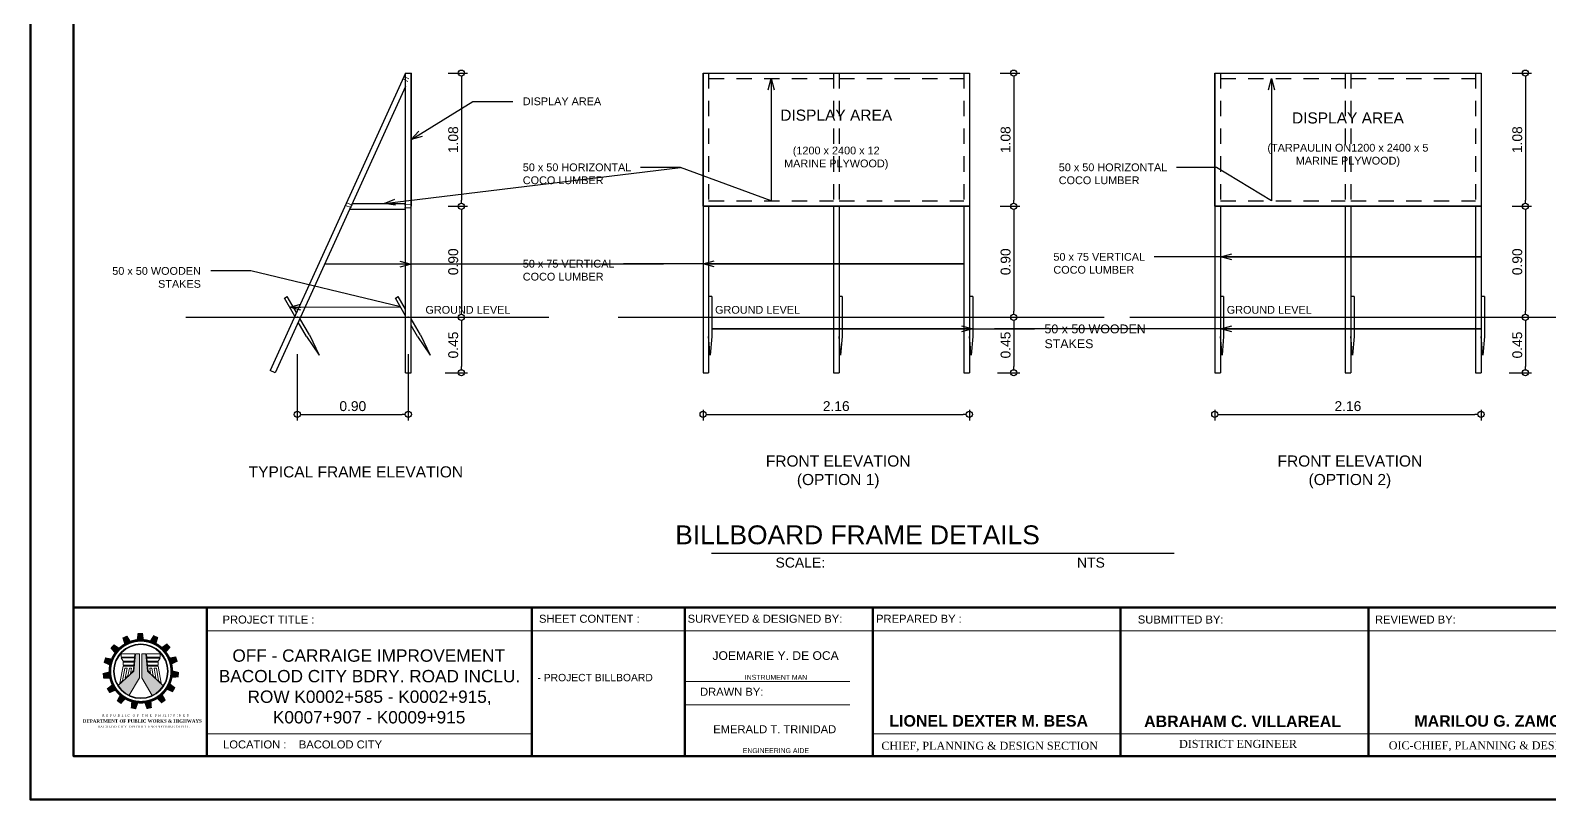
# Model space of a CAD drawing. Header units: metres. Extents: x -460 to 31334, y -1777 to 24987.
# Drawn here: x -10.59 to 1.73, y -136.57 to -130.33 of the extents above; entities that cross this region are included whole.
import ezdxf
from ezdxf import colors
from ezdxf.entities.mleader import LeaderData, LeaderLine
from ezdxf.math import Vec2, Vec3

# ---------------------------------------------------------------- set-up
doc = ezdxf.new("R2010")
doc.units = ezdxf.units.M
doc.header["$MEASUREMENT"] = 0
doc.linetypes.add('HIDDEN2', pattern=[0.1875, 0.125, -0.0625])
doc.layers.get('Defpoints').update_dxf_attribs({"color": 2})
for name, color, linetype, lineweight in [('00', 7, 'Continuous', 9), ('border', 130, 'Continuous', 100), ('lines', 8, 'Continuous', 13)]:
    doc.layers.add(name, color=color, linetype=linetype, lineweight=lineweight)
doc.styles.add('20', font='arial.ttf', dxfattribs={"height": 0.06})
doc.styles.add('BOLD', font='ARLRDBD.TTF')
doc.styles.add('ROMAN', font='times.ttf')
doc.styles.add('SIMPLEX', font='simplex.shx')
doc.styles.get("Standard").update_dxf_attribs({"font": 'arial.ttf'})
doc.dimstyles.new('50c', dxfattribs={"dimtxt": 0.125, "dimasz": 0.12, "dimexe": 0.05, "dimexo": 0.3, "dimgap": 0.025, "dimtad": 1, "dimzin": 0, "dimdsep": 46, "dimtxsty": 'Standard', "dimblk": 'DOTBLANK', "dimcen": 0.09, "dimclrd": 256, "dimclre": 256, "dimclrt": 7, "dimadec": 0, "dimazin": 0, "dimtfac": 1, "dimtix": 1, "dimtofl": 0, "dimtmove": 0, "dimatfit": 3, "dimfxl": 1, "dimtolj": 1, "dimtzin": 0, "dimarcsym": 0})

# ---------------------------------------------------------------- blocks, each defined once
blk = doc.blocks.new('_DotBlank')
at = {"color": 0, "linetype": 'ByBlock', "lineweight": -2}
blk.add_line((-0.5, 0), (-1, 0), dxfattribs=at)
blk.add_circle((0, 0), 0.5, dxfattribs=at)
blk = doc.blocks.new('*D65')
at = {"lineweight": -2, "transparency": 16777216}
for p, q in [((-8.429, -132.957), (-8.429, -133.494)), ((-7.529, -132.957), (-7.529, -133.494)), ((-8.379, -133.444), (-7.579, -133.444))]:
    blk.add_line(p, q, dxfattribs=at)
at = {"layer": 'Defpoints', "color": 0, "transparency": 16777216}
for p in [(-8.429, -132.657), (-7.529, -132.657), (-7.529, -133.444)]:
    blk.add_point(p, dxfattribs=at)
at = {"lineweight": -2, "transparency": 16777216, "xscale": 0.05, "yscale": 0.05, "zscale": 0.05, "rotation": 180}
blk.add_blockref('_DotBlank', (-8.429, -133.444), dxfattribs=at)
at = {"lineweight": -2, "transparency": 16777216, "xscale": 0.05, "yscale": 0.05, "zscale": 0.05}
blk.add_blockref('_DotBlank', (-7.529, -133.444), dxfattribs=at)
at = {"color": 7, "transparency": 16777216, "insert": (-7.979, -133.378), "char_height": 0.08, "attachment_point": 5}
blk.add_mtext('\\A1;0.90', dxfattribs=at)
blk = doc.blocks.new('*D66')
at = {"lineweight": -2, "transparency": 16777216}
for p, q in [((-7.206, -130.677), (-7.048, -130.677)), ((-7.098, -130.727), (-7.098, -131.707)), ((-7.206, -131.757), (-7.048, -131.757))]:
    blk.add_line(p, q, dxfattribs=at)
at = {"layer": 'Defpoints', "color": 0, "transparency": 16777216}
for p in [(-7.506, -130.677), (-7.506, -131.757), (-7.098, -131.757)]:
    blk.add_point(p, dxfattribs=at)
at = {"lineweight": -2, "transparency": 16777216, "xscale": 0.05, "yscale": 0.05, "zscale": 0.05}
for p, rotation in [((-7.098, -130.677), 90), ((-7.098, -131.757), 270)]:
    blk.add_blockref('_DotBlank', p, dxfattribs=dict(at, rotation=rotation))
at = {"color": 7, "transparency": 16777216, "insert": (-7.164, -131.217), "char_height": 0.08, "attachment_point": 5, "rotation": 90}
blk.add_mtext('\\A1;1.08', dxfattribs=at)
blk = doc.blocks.new('*D67')
at = {"lineweight": -2, "transparency": 16777216}
for p, q in [((-7.206, -131.757), (-7.048, -131.757)), ((-7.098, -131.807), (-7.098, -132.607)), ((-7.229, -132.657), (-7.048, -132.657))]:
    blk.add_line(p, q, dxfattribs=at)
at = {"layer": 'Defpoints', "color": 0, "transparency": 16777216}
for p in [(-7.506, -131.757), (-7.529, -132.657), (-7.098, -132.657)]:
    blk.add_point(p, dxfattribs=at)
at = {"lineweight": -2, "transparency": 16777216, "xscale": 0.05, "yscale": 0.05, "zscale": 0.05}
for p, rotation in [((-7.098, -131.757), 90), ((-7.098, -132.657), 270)]:
    blk.add_blockref('_DotBlank', p, dxfattribs=dict(at, rotation=rotation))
at = {"color": 7, "transparency": 16777216, "insert": (-7.164, -132.207), "char_height": 0.08, "attachment_point": 5, "rotation": 90}
blk.add_mtext('\\A1;0.90', dxfattribs=at)
blk = doc.blocks.new('*D68')
at = {"lineweight": -2, "transparency": 16777216}
for p, q in [((-7.229, -132.657), (-7.048, -132.657)), ((-7.098, -132.707), (-7.098, -133.057)), ((-7.229, -133.107), (-7.048, -133.107))]:
    blk.add_line(p, q, dxfattribs=at)
at = {"layer": 'Defpoints', "color": 0, "transparency": 16777216}
for p in [(-7.529, -132.657), (-7.529, -133.107), (-7.098, -133.107)]:
    blk.add_point(p, dxfattribs=at)
at = {"lineweight": -2, "transparency": 16777216, "xscale": 0.05, "yscale": 0.05, "zscale": 0.05}
for p, rotation in [((-7.098, -132.657), 90), ((-7.098, -133.107), 270)]:
    blk.add_blockref('_DotBlank', p, dxfattribs=dict(at, rotation=rotation))
at = {"color": 7, "transparency": 16777216, "insert": (-7.164, -132.882), "char_height": 0.08, "attachment_point": 5, "rotation": 90}
blk.add_mtext('\\A1;0.45', dxfattribs=at)
blk = doc.blocks.new('_Open30')
at = {"color": 0, "linetype": 'ByBlock', "lineweight": -2}
for p, q in [((-1, 0.27), (0, 0)), ((0, 0), (-1, -0.27)), ((0, 0), (-1, 0))]:
    blk.add_line(p, q, dxfattribs=at)
blk = doc.blocks.new('*D69')
at = {"lineweight": -2, "transparency": 16777216}
for p, q in [((-5.137, -133.407), (-5.137, -133.494)), ((-5.087, -133.444), (-3.027, -133.444)), ((-2.977, -133.407), (-2.977, -133.494))]:
    blk.add_line(p, q, dxfattribs=at)
at = {"layer": 'Defpoints', "color": 0, "transparency": 16777216}
for p in [(-5.137, -133.107), (-2.977, -133.107), (-2.977, -133.444)]:
    blk.add_point(p, dxfattribs=at)
at = {"lineweight": -2, "transparency": 16777216, "xscale": 0.05, "yscale": 0.05, "zscale": 0.05, "rotation": 180}
blk.add_blockref('_DotBlank', (-5.137, -133.444), dxfattribs=at)
at = {"lineweight": -2, "transparency": 16777216, "xscale": 0.05, "yscale": 0.05, "zscale": 0.05}
blk.add_blockref('_DotBlank', (-2.977, -133.444), dxfattribs=at)
at = {"color": 7, "transparency": 16777216, "insert": (-4.057, -133.378), "char_height": 0.08, "attachment_point": 5}
blk.add_mtext('\\A1;2.16', dxfattribs=at)
blk = doc.blocks.new('*D59')
at = {"lineweight": -2, "transparency": 16777216}
for p, q in [((-2.726, -130.677), (-2.567, -130.677)), ((-2.617, -130.727), (-2.617, -131.707)), ((-2.726, -131.757), (-2.567, -131.757))]:
    blk.add_line(p, q, dxfattribs=at)
at = {"layer": 'Defpoints', "color": 0, "transparency": 16777216}
for p in [(-3.026, -130.677), (-3.026, -131.757), (-2.617, -131.757)]:
    blk.add_point(p, dxfattribs=at)
at = {"lineweight": -2, "transparency": 16777216, "xscale": 0.05, "yscale": 0.05, "zscale": 0.05}
for p, rotation in [((-2.617, -130.677), 90), ((-2.617, -131.757), 270)]:
    blk.add_blockref('_DotBlank', p, dxfattribs=dict(at, rotation=rotation))
at = {"color": 7, "transparency": 16777216, "insert": (-2.683, -131.217), "char_height": 0.08, "attachment_point": 5, "rotation": 90}
blk.add_mtext('\\A1;1.08', dxfattribs=at)
blk = doc.blocks.new('*D60')
at = {"lineweight": -2, "transparency": 16777216}
for p, q in [((-2.726, -131.757), (-2.567, -131.757)), ((-2.617, -131.807), (-2.617, -132.607)), ((-2.748, -132.657), (-2.567, -132.657))]:
    blk.add_line(p, q, dxfattribs=at)
at = {"layer": 'Defpoints', "color": 0, "transparency": 16777216}
for p in [(-3.026, -131.757), (-3.048, -132.657), (-2.617, -132.657)]:
    blk.add_point(p, dxfattribs=at)
at = {"lineweight": -2, "transparency": 16777216, "xscale": 0.05, "yscale": 0.05, "zscale": 0.05}
for p, rotation in [((-2.617, -131.757), 90), ((-2.617, -132.657), 270)]:
    blk.add_blockref('_DotBlank', p, dxfattribs=dict(at, rotation=rotation))
at = {"color": 7, "transparency": 16777216, "insert": (-2.683, -132.207), "char_height": 0.08, "attachment_point": 5, "rotation": 90}
blk.add_mtext('\\A1;0.90', dxfattribs=at)
blk = doc.blocks.new('*D61')
at = {"lineweight": -2, "transparency": 16777216}
for p, q in [((-2.748, -132.657), (-2.567, -132.657)), ((-2.617, -132.707), (-2.617, -133.057)), ((-2.748, -133.107), (-2.567, -133.107))]:
    blk.add_line(p, q, dxfattribs=at)
at = {"layer": 'Defpoints', "color": 0, "transparency": 16777216}
for p in [(-3.048, -132.657), (-3.048, -133.107), (-2.617, -133.107)]:
    blk.add_point(p, dxfattribs=at)
at = {"lineweight": -2, "transparency": 16777216, "xscale": 0.05, "yscale": 0.05, "zscale": 0.05}
for p, rotation in [((-2.617, -132.657), 90), ((-2.617, -133.107), 270)]:
    blk.add_blockref('_DotBlank', p, dxfattribs=dict(at, rotation=rotation))
at = {"color": 7, "transparency": 16777216, "insert": (-2.683, -132.882), "char_height": 0.08, "attachment_point": 5, "rotation": 90}
blk.add_mtext('\\A1;0.45', dxfattribs=at)
blk = doc.blocks.new('*D70')
at = {"lineweight": -2, "transparency": 16777216}
for p, q in [((-0.986, -133.407), (-0.986, -133.494)), ((-0.936, -133.444), (1.124, -133.444)), ((1.174, -133.407), (1.174, -133.494))]:
    blk.add_line(p, q, dxfattribs=at)
at = {"layer": 'Defpoints', "color": 0, "transparency": 16777216}
for p in [(-0.986, -133.107), (1.174, -133.107), (1.174, -133.444)]:
    blk.add_point(p, dxfattribs=at)
at = {"lineweight": -2, "transparency": 16777216, "xscale": 0.05, "yscale": 0.05, "zscale": 0.05, "rotation": 180}
blk.add_blockref('_DotBlank', (-0.986, -133.444), dxfattribs=at)
at = {"lineweight": -2, "transparency": 16777216, "xscale": 0.05, "yscale": 0.05, "zscale": 0.05}
blk.add_blockref('_DotBlank', (1.174, -133.444), dxfattribs=at)
at = {"color": 7, "transparency": 16777216, "insert": (0.094, -133.378), "char_height": 0.08, "attachment_point": 5}
blk.add_mtext('\\A1;2.16', dxfattribs=at)
blk = doc.blocks.new('*D62')
at = {"lineweight": -2, "transparency": 16777216}
for p, q in [((1.426, -130.677), (1.584, -130.677)), ((1.534, -130.727), (1.534, -131.707)), ((1.426, -131.757), (1.584, -131.757))]:
    blk.add_line(p, q, dxfattribs=at)
at = {"layer": 'Defpoints', "color": 0, "transparency": 16777216}
for p in [(1.126, -130.677), (1.126, -131.757), (1.534, -131.757)]:
    blk.add_point(p, dxfattribs=at)
at = {"lineweight": -2, "transparency": 16777216, "xscale": 0.05, "yscale": 0.05, "zscale": 0.05}
for p, rotation in [((1.534, -130.677), 90), ((1.534, -131.757), 270)]:
    blk.add_blockref('_DotBlank', p, dxfattribs=dict(at, rotation=rotation))
at = {"color": 7, "transparency": 16777216, "insert": (1.468, -131.217), "char_height": 0.08, "attachment_point": 5, "rotation": 90}
blk.add_mtext('\\A1;1.08', dxfattribs=at)
blk = doc.blocks.new('*D63')
at = {"lineweight": -2, "transparency": 16777216}
for p, q in [((1.426, -131.757), (1.584, -131.757)), ((1.534, -131.807), (1.534, -132.607)), ((1.403, -132.657), (1.584, -132.657))]:
    blk.add_line(p, q, dxfattribs=at)
at = {"layer": 'Defpoints', "color": 0, "transparency": 16777216}
for p in [(1.126, -131.757), (1.103, -132.657), (1.534, -132.657)]:
    blk.add_point(p, dxfattribs=at)
at = {"lineweight": -2, "transparency": 16777216, "xscale": 0.05, "yscale": 0.05, "zscale": 0.05}
for p, rotation in [((1.534, -131.757), 90), ((1.534, -132.657), 270)]:
    blk.add_blockref('_DotBlank', p, dxfattribs=dict(at, rotation=rotation))
at = {"color": 7, "transparency": 16777216, "insert": (1.468, -132.207), "char_height": 0.08, "attachment_point": 5, "rotation": 90}
blk.add_mtext('\\A1;0.90', dxfattribs=at)
blk = doc.blocks.new('*D64')
at = {"lineweight": -2, "transparency": 16777216}
for p, q in [((1.403, -132.657), (1.584, -132.657)), ((1.534, -132.707), (1.534, -133.057)), ((1.403, -133.107), (1.584, -133.107))]:
    blk.add_line(p, q, dxfattribs=at)
at = {"layer": 'Defpoints', "color": 0, "transparency": 16777216}
for p in [(1.103, -132.657), (1.103, -133.107), (1.534, -133.107)]:
    blk.add_point(p, dxfattribs=at)
at = {"lineweight": -2, "transparency": 16777216, "xscale": 0.05, "yscale": 0.05, "zscale": 0.05}
for p, rotation in [((1.534, -132.657), 90), ((1.534, -133.107), 270)]:
    blk.add_blockref('_DotBlank', p, dxfattribs=dict(at, rotation=rotation))
at = {"color": 7, "transparency": 16777216, "insert": (1.468, -132.882), "char_height": 0.08, "attachment_point": 5, "rotation": 90}
blk.add_mtext('\\A1;0.45', dxfattribs=at)

msp = doc.modelspace()

# ---------------------------------------------------------------- hatches: boundary and pattern name
at = {"layer": 'border', "lineweight": 0}
h = msp.add_hatch(color=5, dxfattribs=at)
edge = h.paths.add_edge_path(flags=17)
edge.add_arc((-9.69874, -135.52758), 0.21626, 0, 360)
edge = h.paths.add_edge_path()
edge.add_arc((-9.69874, -135.52758), 0.222, 0, 360)
at = {"layer": 'lines', "lineweight": 0}
h = msp.add_hatch(color=20, dxfattribs=at)
h.dxf.hatch_style = 1
h.paths.add_polyline_path([(-9.70931, -135.57999), (-9.70923, -135.38622), (-9.7415, -135.38621), (-9.75512, -135.52755), (-9.88153, -135.64314, 0.13786732), (-9.79455, -135.72145)])
h.paths.add_polyline_path([(-9.60535, -135.72263, 0.13846531), (-9.51713, -135.64498), (-9.64526, -135.5276), (-9.65876, -135.38625), (-9.69103, -135.38623), (-9.69111, -135.58)])

# ---------------------------------------------------------------- linework, layer by layer
for p, q in [((-7.5513, -130.67658), (-8.64958, -133.08793)), ((-7.5513, -133.10658), (-7.5513, -130.67658)), ((-7.5513, -130.67658), (-7.5063, -130.67658)), ((-7.5063, -133.10658), (-7.5063, -130.67658)), ((-7.5063, -131.75658), (-7.5063, -130.67658)), ((-7.5063, -130.67658), (-7.5036, -130.67658)), ((-5.13712, -130.67658), (-2.97712, -130.67658)), ((-5.13712, -130.67658), (-5.13712, -133.10658)), ((-2.97712, -130.67658), (-2.97712, -133.10658)), ((-0.98599, -130.67658), (1.17401, -130.67658)), ((-0.98599, -130.67658), (-0.98599, -133.10658)), ((1.17401, -130.67658), (1.17401, -133.10658)), ((-7.5513, -130.78514), (-8.60862, -133.10658)), ((-7.9835, -131.73408), (-7.5513, -131.73408)), ((-8.004, -131.77908), (-7.5513, -131.77908)), ((-7.5063, -131.75658), (-7.5036, -131.75658)), ((-5.13712, -131.75658), (-2.97712, -131.75658)), ((-5.09212, -131.75658), (-5.09212, -133.10658)), ((-4.07962, -131.75658), (-4.07962, -133.10658)), ((-4.03462, -131.75658), (-4.03462, -133.10658)), ((-3.02212, -131.75658), (-3.02212, -133.10658)), ((-0.98599, -131.75658), (1.17401, -131.75658)), ((-0.94099, -131.75658), (-0.94099, -133.10658)), ((0.07151, -131.75658), (0.07151, -133.10658)), ((0.11651, -131.75658), (0.11651, -133.10658)), ((1.12901, -131.75658), (1.12901, -133.10658)), ((-8.53366, -132.50196), (-8.51027, -132.48846)), ((-8.43552, -132.61795), (-8.51027, -132.48846)), ((-7.63366, -132.50196), (-7.61027, -132.48846)), ((-7.5513, -132.59061), (-7.61027, -132.48846)), ((-5.09212, -132.48846), (-5.09212, -132.81373)), ((-5.06512, -132.48846), (-5.09212, -132.48846)), ((-5.06512, -132.48846), (-5.06512, -132.81373)), ((-4.03462, -132.48846), (-4.03462, -132.81373)), ((-4.00762, -132.48846), (-4.03462, -132.48846)), ((-4.00762, -132.48846), (-4.00762, -132.81373)), ((-2.97712, -132.48846), (-2.97712, -132.81373)), ((-2.95012, -132.48846), (-2.97712, -132.48846)), ((-2.95012, -132.48846), (-2.95012, -132.81373)), ((-0.94099, -132.48846), (-0.94099, -132.81373)), ((-0.91399, -132.48846), (-0.94099, -132.48846)), ((-0.91399, -132.48846), (-0.91399, -132.81373)), ((0.11651, -132.48846), (0.11651, -132.81373)), ((0.14351, -132.48846), (0.11651, -132.48846)), ((0.14351, -132.48846), (0.14351, -132.81373)), ((1.17401, -132.48846), (1.17401, -132.81373)), ((1.20101, -132.48846), (1.17401, -132.48846)), ((1.20101, -132.48846), (1.20101, -132.81373)), ((-8.44927, -132.64813), (-8.53366, -132.50196)), ((-7.5513, -132.64461), (-7.63366, -132.50196)), ((-8.35366, -132.81373), (-8.42163, -132.69601)), ((-8.33027, -132.80023), (-8.40788, -132.66582)), ((-7.43027, -132.80023), (-7.5063, -132.66855)), ((-7.45366, -132.81373), (-7.5063, -132.72255)), ((-8.35366, -132.81373), (-8.25197, -132.96287)), ((-8.33027, -132.80023), (-8.25197, -132.96287)), ((-7.45366, -132.81373), (-7.35197, -132.96287)), ((-7.43027, -132.80023), (-7.35197, -132.96287)), ((-5.07862, -132.96287), (-5.09212, -132.81373)), ((-5.06512, -132.81373), (-5.07862, -132.96287)), ((-4.02112, -132.96287), (-4.03462, -132.81373)), ((-4.00762, -132.81373), (-4.02112, -132.96287)), ((-2.96362, -132.96287), (-2.97712, -132.81373)), ((-2.95012, -132.81373), (-2.96362, -132.96287)), ((-0.92749, -132.96287), (-0.94099, -132.81373)), ((-0.91399, -132.81373), (-0.92749, -132.96287)), ((0.13001, -132.96287), (0.11651, -132.81373)), ((0.14351, -132.81373), (0.13001, -132.96287)), ((1.18751, -132.96287), (1.17401, -132.81373)), ((1.20101, -132.81373), (1.18751, -132.96287)), ((-8.60862, -133.10658), (-8.64958, -133.08793)), ((-7.5513, -133.10658), (-7.5063, -133.10658)), ((-5.13712, -133.10658), (-5.09212, -133.10658)), ((-4.07962, -133.10658), (-4.03462, -133.10658)), ((-3.02212, -133.10658), (-2.97712, -133.10658)), ((-0.98599, -133.10658), (-0.94099, -133.10658)), ((0.07151, -133.10658), (0.11651, -133.10658)), ((1.12901, -133.10658), (1.17401, -133.10658)), ((-5.06996, -134.56895), (-1.3153, -134.56895))]:
    msp.add_line(p, q)
at = {"lineweight": 20}
for p, q in [((-7.5743, -130.72447), (-7.53368, -130.74384)), ((-7.56462, -130.70417), (-7.524, -130.72353)), ((-8.04014, -131.74987), (-7.98921, -131.7658)), ((-8.03092, -131.72961), (-7.98139, -131.74767)), ((-7.5063, -131.74356), (-7.56062, -131.7458)), ((-7.5063, -131.76886), (-7.55973, -131.76854))]:
    msp.add_line(p, q, dxfattribs=at)
at = {"lineweight": 30}
for p, q in [((-7.5036, -131.75658), (-7.5036, -130.67658)), ((-9.33407, -132.65658), (-6.38833, -132.65658)), ((-5.82743, -132.65658), (-1.88266, -132.65658)), ((-1.6763, -132.65658), (2.26847, -132.65658))]:
    msp.add_line(p, q, dxfattribs=at)
at = {"linetype": 'HIDDEN2'}
for p, q in [((-5.09212, -130.67658), (-5.09212, -131.75658)), ((-5.09212, -130.72158), (-4.07962, -130.72158)), ((-4.07962, -130.67658), (-4.07962, -131.75658)), ((-4.03462, -130.67658), (-4.03462, -131.75658)), ((-4.03462, -130.72158), (-3.02212, -130.72158)), ((-3.02212, -130.67658), (-3.02212, -131.75658)), ((-0.94099, -130.67658), (-0.94099, -131.75658)), ((-0.94099, -130.72158), (0.07151, -130.72158)), ((0.07151, -130.67658), (0.07151, -131.75658)), ((0.11651, -130.67658), (0.11651, -131.75658)), ((0.11651, -130.72158), (1.12901, -130.72158)), ((1.12901, -130.67658), (1.12901, -131.75658)), ((-5.09212, -131.71158), (-4.07962, -131.71158)), ((-4.03462, -131.71158), (-3.02212, -131.71158)), ((-0.94099, -131.71158), (0.07151, -131.71158)), ((0.11651, -131.71158), (1.12901, -131.71158))]:
    msp.add_line(p, q, dxfattribs=at)
at = {"lineweight": 30}
for points in [[(-5.13712, -130.67658), (-2.97712, -130.67658), (-2.97712, -131.75658), (-5.13712, -131.75658)], [(-0.98599, -130.67658), (1.17401, -130.67658), (1.17401, -131.75658), (-0.98599, -131.75658)]]:
    msp.add_lwpolyline(points, close=True, dxfattribs=at)
for p in [(-8.4288, -132.65658), (-7.5288, -132.65658)]:
    msp.add_point(p)
at = {"layer": 'border', "color": 194, "linetype": 'Continuous', "lineweight": 60}
for p, q in [((-10.24371, -135.01131), (7.76181, -135.01131)), ((-10.24371, -136.21087), (-10.24371, -135.01131)), ((-9.16239, -136.21714), (-9.16239, -135.01131)), ((-6.52537, -136.21087), (-6.52537, -135.01131)), ((-5.28635, -136.21714), (-5.28635, -135.01131)), ((-3.75975, -136.21714), (-3.75975, -135.01131)), ((-1.75022, -136.21714), (-1.75022, -135.01131)), ((0.26219, -136.21087), (0.26219, -135.01131)), ((0.26219, -136.21714), (0.26219, -135.01757))]:
    msp.add_line(p, q, dxfattribs=at)
at = {"layer": 'border', "linetype": 'Continuous', "lineweight": 13}
for p, q in [((-9.16239, -135.19886), (7.76181, -135.19886)), ((-5.28635, -135.61109), (-3.94758, -135.61109)), ((-5.28635, -135.79865), (-3.94758, -135.79865)), ((-9.16239, -136.03585), (-6.52537, -136.03585)), ((-3.75975, -136.03585), (7.1023, -136.03585))]:
    msp.add_line(p, q, dxfattribs=at)
at = {"layer": 'border', "color": 5, "lineweight": 0}
for p, q in [((-9.85825, -135.38581), (-9.85826, -135.4125)), ((-9.85826, -135.4125), (-9.85825, -135.38616)), ((-9.74884, -135.41254), (-9.85826, -135.4125)), ((-9.85825, -135.38616), (-9.74639, -135.38621)), ((-9.85784, -135.41976), (-9.84299, -135.44598)), ((-9.85784, -135.41976), (-9.74952, -135.41981)), ((-9.84299, -135.44598), (-9.75245, -135.44602)), ((-9.7415, -135.38621), (-9.75512, -135.52755)), ((-9.75245, -135.44602), (-9.74993, -135.41981)), ((-9.74641, -135.38645), (-9.74883, -135.41243)), ((-9.7415, -135.38621), (-9.70923, -135.38622)), ((-9.70931, -135.57999), (-9.70923, -135.38622)), ((-9.69103, -135.38623), (-9.69111, -135.58)), ((-9.69103, -135.38623), (-9.65876, -135.38625)), ((-9.64526, -135.5276), (-9.65876, -135.38625)), ((-9.65347, -135.38649), (-9.54232, -135.38654)), ((-9.65108, -135.41296), (-9.65347, -135.38649)), ((-9.54233, -135.41264), (-9.65111, -135.41259)), ((-9.65045, -135.41985), (-9.54245, -135.4199)), ((-9.64786, -135.44606), (-9.65036, -135.41985)), ((-9.55731, -135.4461), (-9.64786, -135.44606)), ((-9.54245, -135.4199), (-9.55731, -135.4461)), ((-9.54232, -135.38595), (-9.54233, -135.41264)), ((-9.75512, -135.52755), (-9.88153, -135.64314)), ((-9.84275, -135.48529), (-9.868, -135.62377)), ((-9.84635, -135.60397), (-9.82794, -135.50305)), ((-9.84275, -135.48529), (-9.75624, -135.48533)), ((-9.84272, -135.4528), (-9.84273, -135.47878)), ((-9.84273, -135.47878), (-9.75501, -135.47882)), ((-9.7526, -135.45284), (-9.84272, -135.4528)), ((-9.82794, -135.50305), (-9.8099, -135.50306)), ((-9.8099, -135.50306), (-9.82469, -135.58417)), ((-9.82469, -135.58417), (-9.80304, -135.56437)), ((-9.80304, -135.56437), (-9.79186, -135.50306)), ((-9.79186, -135.50306), (-9.77381, -135.50307)), ((-9.77381, -135.50307), (-9.78138, -135.54456)), ((-9.78138, -135.54456), (-9.76007, -135.52508)), ((-9.76007, -135.52508), (-9.75624, -135.48533)), ((-9.75311, -135.45284), (-9.75561, -135.47882)), ((-9.55715, -135.45293), (-9.64746, -135.45289)), ((-9.64721, -135.45289), (-9.64472, -135.47887)), ((-9.51713, -135.64498), (-9.64526, -135.5276)), ((-9.64511, -135.47887), (-9.55716, -135.47891)), ((-9.6441, -135.48538), (-9.5576, -135.48542)), ((-9.6441, -135.48538), (-9.64031, -135.52513)), ((-9.64031, -135.52513), (-9.61902, -135.54464)), ((-9.62655, -135.50314), (-9.6085, -135.50315)), ((-9.61902, -135.54464), (-9.62655, -135.50314)), ((-9.6085, -135.50315), (-9.59738, -135.56446)), ((-9.59738, -135.56446), (-9.57574, -135.58428)), ((-9.57574, -135.58428), (-9.59046, -135.50315)), ((-9.59046, -135.50315), (-9.57242, -135.50316)), ((-9.57242, -135.50316), (-9.5541, -135.6041)), ((-9.53247, -135.62392), (-9.5576, -135.48542)), ((-9.55716, -135.47891), (-9.55715, -135.45293)), ((-9.868, -135.62377), (-9.84635, -135.60397)), ((-9.79455, -135.72145), (-9.70931, -135.57999)), ((-9.69111, -135.58), (-9.60535, -135.72263)), ((-9.5541, -135.6041), (-9.53247, -135.62392))]:
    msp.add_line(p, q, dxfattribs=at)
at = {"layer": 'border', "color": 194, "linetype": 'Continuous', "lineweight": 60}
msp.add_lwpolyline([(7.76181, -136.21714), (-10.24371, -136.21714), (-10.24371, -124.4443), (7.76181, -124.4443)], close=True, dxfattribs=at)
at = {"layer": 'border', "color": 5, "lineweight": 0}
for points in [[(-9.70305, -135.21793, 0.04368, 0.06115, 0), (-9.70308, -135.28199, 0.06115, 0.06115, 0)], [(-9.93174, -135.32359, 0.04368, 0.06115, 0), (-9.88415, -135.36648, 0.06115, 0.06115, 0)], [(-9.82862, -135.24645, 0.04368, 0.06115, 0), (-9.80259, -135.30499, 0.06115, 0.06115, 0)], [(-9.57673, -135.24295, 0.04368, 0.06115, 0), (-9.60282, -135.30146, 0.06115, 0.06115, 0)], [(-9.47151, -135.31718, 0.04368, 0.06115, 0), (-9.51914, -135.36003, 0.06115, 0.06115, 0)], [(-9.99457, -135.43599, 0.04368, 0.06115, 0), (-9.93365, -135.45582, 0.06115, 0.06115, 0)], [(-9.40558, -135.42779, 0.04368, 0.06115, 0), (-9.46652, -135.44756, 0.06115, 0.06115, 0)], [(-10.00624, -135.56423, 0.04368, 0.06115, 0), (-9.94253, -135.55756, 0.06115, 0.06115, 0)], [(-9.39034, -135.55566, 0.04368, 0.06115, 0), (-9.45405, -135.54893, 0.06115, 0.06115, 0)], [(-9.96475, -135.68614, 0.04368, 0.06115, 0), (-9.90925, -135.65413, 0.06115, 0.06115, 0)], [(-9.51325, -135.77556, 0.04368, 0.06115, 0), (-9.55088, -135.72371, 0.06115, 0.06115, 0)], [(-9.42842, -135.67867, 0.04368, 0.06115, 0), (-9.48389, -135.64661, 0.06115, 0.06115, 0)], [(-9.87726, -135.78062, 0.04368, 0.06115, 0), (-9.83958, -135.72881, 0.06115, 0.06115, 0)], [(-9.7589, -135.83136, 0.04368, 0.06115, 0), (-9.74556, -135.7687, 0.06115, 0.06115, 0)], [(-9.63014, -135.82957, 0.04368, 0.06115, 0), (-9.64344, -135.76689, 0.06115, 0.06115, 0)]]:
    msp.add_lwpolyline(points, format="xyseb", dxfattribs=at)
at = {"layer": 'border', "color": 5, "lineweight": 0, "const_width": 0.02184}
msp.add_lwpolyline([(-9.94989, -135.52747, 1), (-9.44759, -135.52769, 1)], format="xyb", close=True, dxfattribs=at)
at = {"layer": 'border', "color": 5, "lineweight": 0}
for radius in [0.222, 0.21626]:
    msp.add_circle((-9.69874, -135.52758), radius, dxfattribs=at)
at = {"layer": 'Defpoints', "color": 1, "linetype": 'Continuous', "lineweight": 60}
msp.add_lwpolyline([(8.11274, -136.56807), (-10.59463, -136.56807), (-10.59463, -124.09337), (8.11274, -124.09337)], close=True, dxfattribs=at)

# ---------------------------------------------------------------- texts
at = {"style": '20'}
for s, insert, char_height, width, attachment_point in [('{\\H0.66667x;DISPLAY AREA}\\P{\\H0.66667x;\\P\\H0.7x;(1200 x 2400 x 12\\PMARINE PLYWOOD)}', (-4.05712, -131.21658), 0.135, 2.1599998, 5), ('{\\H0.66667x;DISPLAY AREA\\P\\H0.7x;\\P(TARPAULIN ON1200 x 2400 x 5\\PMARINE PLYWOOD)}', (0.09401, -131.21658), 0.135, 2.1599998, 5), ('GROUND LEVEL', (-7.38955, -132.56512), 0.063, 1.2744148, 1), ('GROUND LEVEL', (-5.03973, -132.56512), 0.063, 1.2744148, 1), ('GROUND LEVEL', (-0.8886, -132.56512), 0.063, 1.2744148, 1), ('FRONT ELEVATION\\P(OPTION 1)', (-4.04132, -133.91115), 0.09, 2.2391084, 5), ('FRONT ELEVATION\\P(OPTION 2)', (0.10981, -133.91115), 0.09, 2.2391084, 5), ('TYPICAL FRAME ELEVATION', (-7.95406, -133.91115), 0.09, 2.2391084, 5), ('BILLBOARD FRAME DETAILS', (-3.88427, -134.42207), 0.153, 4.5502772, 5), ('SCALE:                                                                 NTS', (-3.21368, -134.64663), 0.081, 4.330592, 5)]:
    msp.add_mtext(s, dxfattribs=dict(at, insert=insert, char_height=char_height, width=width, attachment_point=attachment_point))
at = {"insert": (-10.16914, -135.91762), "char_height": 0.0264272, "width": 0.9978549, "attachment_point": 1}
msp.add_mtext('{\\fTimes New Roman|b1|i0|c0|p18;DEPARTMENT OF PUBLIC WORKS & HIGHWAYS}', dxfattribs=at)
at = {"lineweight": 20, "char_height": 0.0176181, "attachment_point": 1}
for s, insert in [('{\\fTimes New Roman|b0|i0|c0|p18;\\T1.8;REPUBLIC OF THE PHILIPPINES}', (-10.01116, -135.87704)), ('{\\fTimes New Roman|b0|i0|c0|p18;\\T1.2;BACOLOD CITY  DISTRICT ENGINEERING OFFICE}', (-10.04858, -135.96791))]:
    msp.add_mtext(s, dxfattribs=dict(at, insert=insert))
at = {"layer": '00', "attachment_point": 1}
for s, insert, char_height, width, style in [('{\\fArial|b0|i0|c0|p34;PROJECT TITLE :}', (-9.03546, -135.07578), 0.0649194, 1.1053164, 'SIMPLEX'), ('{\\fArial|b0|i0|c0|p34;SHEET CONTENT :}', (-6.46828, -135.06909), 0.0649194, 1.1995681, 'SIMPLEX'), ('{\\fArial|b0|i0|c0|p34;SURVEYED & DESIGNED BY: }', (-5.26245, -135.06898), 0.0649194, 1.5319572, 'SIMPLEX'), ('{\\fArial|b0|i0|c0|p34;PREPARED BY :}', (-3.73396, -135.06909), 0.0649194, 1.5319572, 'SIMPLEX'), ('{\\fArial|b0|i0|c0|p34;SUBMITTED BY:}', (-1.61049, -135.07536), 0.0649194, 1.5319572, 'SIMPLEX'), ('{\\fArial|b0|i0|c0|p34;REVIEWED BY:}', (0.31376, -135.07536), 0.0649194, 1.5319572, 'SIMPLEX'), ('\\pi0.5866;{\\fArial|b0|i0|c0|p34;JOEMARIE Y. DE OCA}', (-5.64783, -135.36508), 0.0701768, 2.1948361, 'SIMPLEX'), ('\\pi0.84931;{\\fArial|b0|i0|c0|p34;INSTRUMENT MAN}', (-5.64783, -135.55648), 0.04, 2.1948361, 'SIMPLEX'), ('{\\fArial|b0|i0|c0|p34;DRAWN BY:  }', (-5.16173, -135.66094), 0.0649194, 1.6183607, 'SIMPLEX'), ('{\\fArial|b0|i0|c0|p34;EMERALD T. TRINIDAD}', (-5.05491, -135.96495), 0.0649194, 1.5319572, 'SIMPLEX'), ('{\\fArial|b0|i0|c0|p34;LOCATION :    BACOLOD CITY}', (-9.03125, -136.08826), 0.0649194, 1.6147208, 'ROMAN'), ('\\pi0.83255;{\\fArial|b0|i0|c0|p34;ENGINEERING AIDE }', (-5.64783, -136.15099), 0.04, 2.1948361, 'SIMPLEX'), ('CHIEF, PLANNING & DESIGN SECTION ', (-3.69062, -136.09882), 0.0649194, 1.9146292, 'ROMAN'), ('DISTRICT ENGINEER ', (-1.27554, -136.08383), 0.0649194, 1.6147208, 'ROMAN'), ('OIC-CHIEF, PLANNING & DESIGN SECTION ', (0.42511, -136.09584), 0.0649194, 2.0639993, 'ROMAN')]:
    msp.add_mtext(s, dxfattribs=dict(at, insert=insert, char_height=char_height, width=width, style=style))
at = {"layer": '00', "linetype": 'Continuous', "attachment_point": 1, "style": 'BOLD'}
for s, insert, char_height, width in [('\\pi0.13525;{\\fArial|b0|i0|c0|p34;OFF - CARRAIGE IMPROVEMENT \\P\\pi0.02509;BACOLOD CITY BDRY. ROAD INCLU. \\P\\pi0.25797;ROW K0002+585 - K0002+915, \\P\\pi0.4637;K0007+907 - K0009+915}', (-9.091, -135.35018), 0.1, 2.4729614), ('{\\fArial|b1|i0|c0|p34;LIONEL DEXTER M. BESA }', (-3.62647, -135.88329), 0.092742, 2.2651436), ('{\\fArial|b1|i0|c0|p34;ABRAHAM C. VILLAREAL }', (-1.55961, -135.88716), 0.092742, 2.2651436), ('{\\fArial|b1|i0|c0|p34;MARILOU G. ZAMORA }', (0.63279, -135.88416), 0.092742, 2.2651436)]:
    msp.add_mtext(s, dxfattribs=dict(at, insert=insert, char_height=char_height, width=width))
at = {"layer": '00', "insert": (-6.48122, -135.54861), "char_height": 0.06, "width": 1.021749, "attachment_point": 1}
msp.add_mtext('- PROJECT BILLBOARD ', dxfattribs=at)

# ---------------------------------------------------------------- dimensions: what is measured, and where the dimension line sits
for base, p1, p2, angle, override, picture, middle in [((-7.09823, -131.75658), (-7.5063, -130.67658), (-7.5063, -131.75658), 90, {"dimtxt": 0.08, "dimasz": 0.05}, '*D66', (-7.16408, -131.21658)), ((-2.61743, -131.75658), (-3.02551, -130.67658), (-3.02551, -131.75658), 90, {"dimtxt": 0.08, "dimasz": 0.05}, '*D59', (-2.68328, -131.21658)), ((1.5337, -131.75658), (1.12563, -130.67658), (1.12563, -131.75658), 90, {"dimtxt": 0.08, "dimasz": 0.05}, '*D62', (1.46786, -131.21658)), ((-7.09823, -132.65658), (-7.5063, -131.75658), (-7.5288, -132.65658), 90, {"dimtxt": 0.08, "dimasz": 0.05, "dimtmove": 1}, '*D67', (-7.16408, -132.20658)), ((-2.61743, -132.65658), (-3.02551, -131.75658), (-3.04801, -132.65658), 90, {"dimtxt": 0.08, "dimasz": 0.05, "dimtmove": 1}, '*D60', (-2.68328, -132.20658)), ((1.5337, -132.65658), (1.12563, -131.75658), (1.10313, -132.65658), 90, {"dimtxt": 0.08, "dimasz": 0.05, "dimtmove": 1}, '*D63', (1.46786, -132.20658)), ((-7.5288, -133.44429), (-8.4288, -132.65658), (-7.5288, -132.65658), 0, {"dimtxt": 0.08, "dimasz": 0.05}, '*D65', (-7.9788, -133.37844)), ((-7.09823, -133.10658), (-7.5288, -132.65658), (-7.5288, -133.10658), 90, {"dimtxt": 0.08, "dimasz": 0.05, "dimtmove": 1}, '*D68', (-7.16408, -132.88158)), ((-2.61743, -133.10658), (-3.04801, -132.65658), (-3.04801, -133.10658), 90, {"dimtxt": 0.08, "dimasz": 0.05, "dimtmove": 1}, '*D61', (-2.68328, -132.88158)), ((1.5337, -133.10658), (1.10313, -132.65658), (1.10313, -133.10658), 90, {"dimtxt": 0.08, "dimasz": 0.05, "dimtmove": 1}, '*D64', (1.46786, -132.88158)), ((-2.97712, -133.44429), (-5.13712, -133.10658), (-2.97712, -133.10658), 0, {"dimtxt": 0.08, "dimasz": 0.05}, '*D69', (-4.05712, -133.37844)), ((1.17401, -133.44429), (-0.98599, -133.10658), (1.17401, -133.10658), 0, {"dimtxt": 0.08, "dimasz": 0.05}, '*D70', (0.09401, -133.37844))]:
    dim = msp.add_linear_dim(base=base, p1=p1, p2=p2, angle=angle, dimstyle='50c', override=override)
    dim.commit()
    dim.dimension.update_dxf_attribs({"geometry": picture, "text_midpoint": middle})

# ---------------------------------------------------------------- leaders
ml = msp.add_multileader_mtext('Standard')
ml.set_content('50 x 50 HORIZONTAL\\PCOCO LUMBER', color=7)
ml.set_leader_properties()
ml.set_arrow_properties(name='OPEN30')
ml.build(insert=Vec2(0, 0))
ml.multileader.update_dxf_attribs({"dogleg_length": 0.36, "arrow_head_size": 0.09})
ctx = ml.context
ctx.base_point, ctx.char_height, ctx.arrow_head_size, ctx.landing_gap_size, ctx.plane_origin = Vec3(-6.68092, -131.44143), 0.063, 0.09, 0.081, Vec3(-7.72541, -131.75179)
notes = []
notes.append((ctx, [(1, (1, 1, 0), (-5.32134, -131.44143), (-1, 0), 0.324, [(0, [(-7.72541, -131.73408)], 0, []), (2, [(-4.58587, -130.72158), (-4.58587, -131.71158)], 0, [])])]))
ctx.mtext.insert, ctx.mtext.flow_direction = Vec3(-6.59992, -131.40939), 5
ml = msp.add_multileader_mtext('Standard')
ml.set_content('50 x 50 HORIZONTAL\\PCOCO LUMBER', color=7)
ml.set_leader_properties()
ml.set_arrow_properties(name='OPEN30')
ml.build(insert=Vec2(0, 0))
ml.multileader.update_dxf_attribs({"dogleg_length": 0.36, "arrow_head_size": 0.09})
ctx = ml.context
ctx.base_point, ctx.char_height, ctx.arrow_head_size, ctx.landing_gap_size, ctx.plane_origin = Vec3(-2.33274, -131.44143), 0.063, 0.09, 0.081, Vec3(-3.66489, -131.75179)
notes.append((ctx, [(1, (1, 1, 0), (-0.97317, -131.44143), (-1, 0), 0.324, [(2, [(-0.52535, -130.72158), (-0.52535, -131.71158)], 0, [])])]))
ctx.mtext.insert, ctx.mtext.flow_direction = Vec3(-2.25174, -131.40939), 5
ml = msp.add_multileader_mtext('Standard')
ml.set_content('DISPLAY AREA', color=7)
ml.set_leader_properties()
ml.set_arrow_properties(name='OPEN30')
ml.build(insert=Vec2(0, 0))
ml.multileader.update_dxf_attribs({"dogleg_length": 0.36, "arrow_head_size": 0.09})
ctx = ml.context
ctx.base_point, ctx.char_height, ctx.arrow_head_size, ctx.landing_gap_size, ctx.plane_origin = Vec3(-6.68092, -130.90622), 0.063, 0.09, 0.081, Vec3(-7.5063, -131.21658)
notes.append((ctx, [(0, (1, 1, 0), (-7.00492, -130.90622), (1, 0), 0.324, [(0, [(-7.5063, -131.21658)], 0, [])])]))
ctx.mtext.insert, ctx.mtext.flow_direction = Vec3(-6.59992, -130.87419), 5
ml = msp.add_multileader_mtext('Standard')
ml.set_content('50 x 75 VERTICAL \\PCOCO LUMBER', color=7)
ml.set_leader_properties()
ml.set_arrow_properties(name='OPEN30')
ml.build(insert=Vec2(0, 0))
ml.multileader.update_dxf_attribs({"dogleg_length": 0.36, "arrow_head_size": 0.09})
ctx = ml.context
ctx.base_point, ctx.char_height, ctx.arrow_head_size, ctx.landing_gap_size, ctx.plane_origin = Vec3(-6.68092, -132.22314), 0.063, 0.09, 0.081, Vec3(-7.53067, -132.22619)
notes.append((ctx, [(1, (1, 1, 0), (-5.45817, -132.22314), (-1, 0), 0.324, [(1, [(-7.5063, -132.22619), (-8.20708, -132.22314)], 0, []), (4, [(-5.13712, -132.22314), (-4.07962, -132.22314), (-3.02212, -132.22314)], 0, [])])]))
ctx.mtext.insert, ctx.mtext.flow_direction = Vec3(-6.59992, -132.1911), 5
ml = msp.add_multileader_mtext('Standard')
ml.set_content('50 x 75 VERTICAL \\PCOCO LUMBER', color=7)
ml.set_leader_properties()
ml.set_arrow_properties(name='OPEN30')
ml.build(insert=Vec2(0, 0))
ml.multileader.update_dxf_attribs({"dogleg_length": 0.36, "arrow_head_size": 0.09})
ctx = ml.context
ctx.base_point, ctx.char_height, ctx.arrow_head_size, ctx.landing_gap_size, ctx.plane_origin = Vec3(-2.37623, -132.16757), 0.063, 0.09, 0.081, Vec3(-3.33122, -132.17062)
notes.append((ctx, [(1, (1, 1, 0), (-1.15348, -132.16757), (-1, 0), 0.324, [(4, [(-0.93768, -132.16757), (0.11982, -132.16757), (1.17732, -132.16757)], 0, [])])]))
ctx.mtext.insert, ctx.mtext.flow_direction = Vec3(-2.29523, -132.13553), 5
ml = msp.add_multileader_mtext('Standard')
ml.set_content('50 x 50 WOODEN\\PSTAKES', color=7)
ml.set_leader_properties()
ml.set_arrow_properties(name='OPEN30')
ml.build(insert=Vec2(0, 0))
ml.multileader.update_dxf_attribs({"dogleg_length": 0.36, "arrow_head_size": 0.09})
ctx = ml.context
ctx.base_point, ctx.char_height, ctx.arrow_head_size, ctx.landing_gap_size, ctx.plane_origin = Vec3(-10.00056, -132.28165), 0.063, 0.09, 0.081, Vec3(-8.4671, -132.57505)
ctx.text_align_type = 2
notes.append((ctx, [(0, (1, 1, 0), (-8.80648, -132.28165), (-1, 0), 0.324, [(1, [(-8.49146, -132.57505), (-7.59248, -132.57329)], 0, [])])]))
ctx.mtext.insert, ctx.mtext.alignment, ctx.mtext.flow_direction = Vec3(-9.21148, -132.24961), 3, 5
ml = msp.add_multileader_mtext('Standard')
ml.set_content('50 x 50 WOODEN\\PSTAKES', color=7)
ml.set_leader_properties()
ml.set_arrow_properties(name='OPEN30')
ml.build(insert=Vec2(0, 0))
ml.multileader.update_dxf_attribs({"dogleg_length": 0.36, "arrow_head_size": 0.09})
ctx = ml.context
ctx.base_point, ctx.char_height, ctx.arrow_head_size, ctx.landing_gap_size, ctx.plane_origin = Vec3(-2.44872, -132.7519), 0.072, 0.09, 0.081, Vec3(-3.33122, -132.75495)
notes.append((ctx, [(0, (1, 1, 0), (-2.77272, -132.7519), (1, 0), 0.324, [(4, [(-0.93768, -132.7519), (0.11982, -132.7519), (1.17732, -132.7519)], 0, []), (5, [(-2.95012, -132.7519), (-4.00762, -132.7519), (-5.06512, -132.7519)], 0, [])])]))
ctx.mtext.insert, ctx.mtext.flow_direction = Vec3(-2.36772, -132.71529), 5
for ctx, leaders in notes:
    for number, flags, end, landing, length, lines in leaders:
        leader = LeaderData()
        leader.index, (leader.has_last_leader_line, leader.has_dogleg_vector, leader.attachment_direction) = number, flags
        leader.last_leader_point, leader.dogleg_vector, leader.dogleg_length = Vec3(end), Vec3(landing), length
        for number, points, colour, breaks in lines:
            line = LeaderLine()
            line.index, line.vertices, line.color, line.breaks = number, Vec3.list(points), colors.encode_raw_color(colour), breaks
            leader.lines.append(line)
        ctx.leaders.append(leader)

doc.saveas('drawing.dxf')
